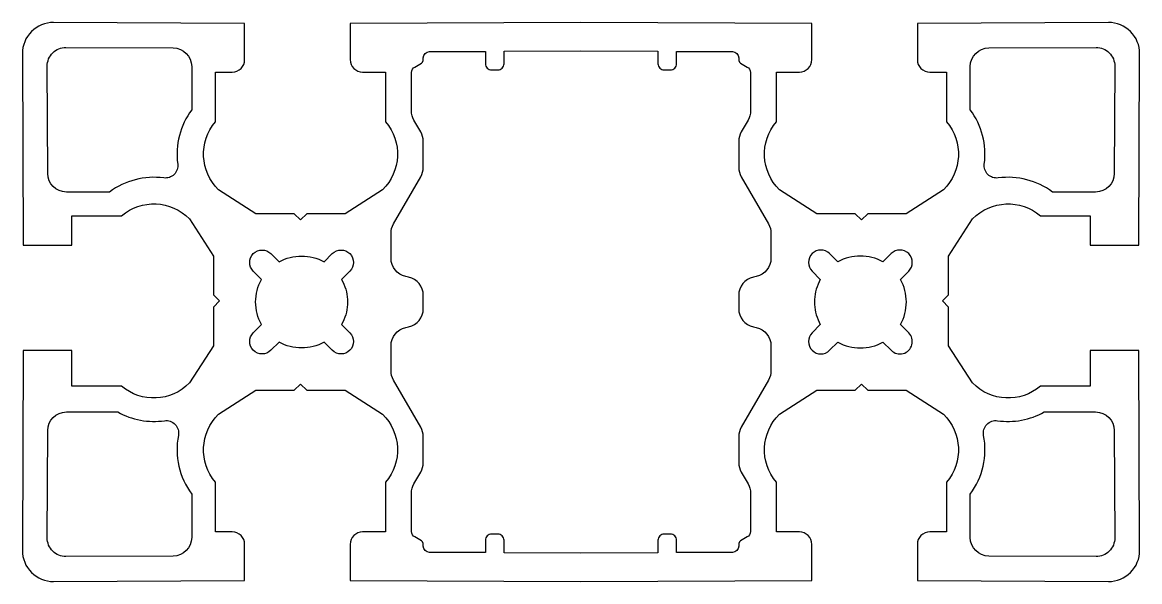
# Model space of a CAD drawing. Extents: x 733.7 to 823.7, y 426.4 to 471.4.
import ezdxf

# ---------------------------------------------------------------- set-up
doc = ezdxf.new("R2010")
doc.units = 0
doc.layers.add('VISIBLE__ISO_', color=7, linetype='CONTINUOUS')

msp = doc.modelspace()

# ---------------------------------------------------------------- linework, layer by layer
at = {"layer": 'VISIBLE__ISO_'}
for points in [[(805.774, 468.419, 0.414214), (806.774, 467.419), (808.124, 467.419), (808.124, 463.419, -0.395525), (807.874, 457.952), (804.874, 456.019), (801.774, 456.019), (801.274, 455.519), (800.774, 456.019), (797.674, 456.019), (794.674, 457.952, -0.395525), (794.424, 463.419), (794.424, 467.419), (796.274, 467.419, 0.414214), (797.274, 468.419), (797.274, 471.336), (778.687, 471.419), (760.101, 471.336), (760.101, 468.419, 0.414214), (761.101, 467.419), (762.951, 467.419), (762.951, 463.419, -0.395525), (762.701, 457.952), (759.701, 456.019), (756.601, 456.019), (756.101, 455.519), (755.601, 456.019), (752.501, 456.019), (749.501, 457.952, -0.395525), (749.251, 463.419), (749.251, 467.419), (750.601, 467.419, 0.414214), (751.601, 468.419), (751.601, 471.339), (736.21, 471.408, 0.416819), (733.699, 468.897), (733.767, 453.505), (737.687, 453.505), (737.687, 455.855), (741.687, 455.855, -0.395525), (747.154, 455.605), (749.087, 452.605), (749.087, 449.505), (749.587, 449.005), (749.087, 448.505), (749.087, 445.405), (747.154, 442.405, -0.395525), (741.687, 442.155), (737.687, 442.155), (737.687, 445.005), (733.77, 445.005), (733.699, 428.941, 0.416819), (736.21, 426.43), (751.601, 426.499), (751.601, 429.419, 0.414214), (750.601, 430.419), (749.251, 430.419), (749.251, 434.419, -0.395525), (749.501, 439.886), (752.501, 441.819), (755.601, 441.819), (756.101, 442.319), (756.601, 441.819), (759.701, 441.819), (762.701, 439.886, -0.395525), (762.951, 434.419), (762.951, 430.419), (761.101, 430.419, 0.414214), (760.101, 429.419), (760.101, 426.502), (778.687, 426.419), (797.274, 426.502), (797.274, 429.419, 0.414214), (796.274, 430.419), (794.424, 430.419), (794.424, 434.419, -0.395525), (794.674, 439.886), (797.674, 441.819), (800.774, 441.819), (801.274, 442.319), (801.774, 441.819), (804.874, 441.819), (807.874, 439.886, -0.395525), (808.124, 434.419), (808.124, 430.419), (806.774, 430.419, 0.414214), (805.774, 429.419), (805.774, 426.499), (821.165, 426.43, 0.416819), (823.676, 428.941), (823.605, 445.005), (819.687, 445.005), (819.687, 442.155), (815.687, 442.155, -0.395525), (810.221, 442.405), (808.287, 445.405), (808.287, 448.505), (807.787, 449.005), (808.287, 449.505), (808.287, 452.605), (810.221, 455.605, -0.395525), (815.687, 455.855), (819.687, 455.855), (819.687, 453.505), (823.608, 453.505), (823.676, 468.897, 0.416819), (821.165, 471.408), (805.774, 471.339)], [(735.741, 459.262), (735.703, 467.897, -0.416819), (737.21, 469.403), (745.844, 469.365, -0.412912), (747.337, 467.865), (747.337, 464.381, 0.194374), (746.207, 460.021, -0.492702), (745.085, 458.9, 0.194374), (740.726, 457.769), (737.241, 457.769, -0.412912)], [(765.987, 438.085, 0.131652), (765.786, 438.835), (763.588, 442.642, -0.131652), (763.387, 443.392), (763.387, 445.398, -0.353353), (764.571, 446.864), (764.803, 446.914, 0.353353), (765.987, 448.38), (765.987, 449.458, 0.353353), (764.803, 450.924), (764.571, 450.974, -0.353353), (763.387, 452.44), (763.387, 454.446, -0.131652), (763.588, 455.196), (765.786, 459.003, 0.131652), (765.987, 459.753), (765.987, 461.85, 0.131652), (765.786, 462.6), (765.238, 463.549, -0.131652), (765.037, 464.299), (765.037, 467.385, -0.278459), (765.304, 467.827), (765.72, 468.046, 0.278459), (765.987, 468.488), (765.987, 468.565, -0.412912), (766.485, 469.065), (770.987, 469.085), (770.987, 468.091, 0.414214), (771.487, 467.591), (771.987, 467.591, 0.414214), (772.487, 468.091), (772.487, 469.091), (778.687, 469.119), (784.887, 469.091), (784.887, 468.091, 0.414214), (785.387, 467.591), (785.887, 467.591, 0.414214), (786.387, 468.091), (786.387, 469.085), (790.89, 469.065, -0.412912), (791.387, 468.565), (791.387, 468.488, 0.278459), (791.654, 468.046), (792.07, 467.827, -0.278459), (792.337, 467.385), (792.337, 464.299, -0.131652), (792.136, 463.549), (791.588, 462.6, 0.131652), (791.387, 461.85), (791.387, 459.753, 0.131652), (791.588, 459.003), (793.786, 455.196, -0.131652), (793.987, 454.446), (793.987, 452.44, -0.353353), (792.803, 450.974), (792.571, 450.924, 0.353353), (791.387, 449.458), (791.387, 448.38, 0.353353), (792.571, 446.914), (792.803, 446.864, -0.353353), (793.987, 445.398), (793.987, 443.392, -0.131652), (793.786, 442.642), (791.588, 438.835, 0.131652), (791.387, 438.085), (791.387, 435.988, 0.131652), (791.588, 435.238), (792.136, 434.289, -0.131652), (792.337, 433.539), (792.337, 430.453, -0.278459), (792.07, 430.011), (791.654, 429.792, 0.278459), (791.387, 429.35), (791.387, 429.273, -0.412912), (790.89, 428.773), (786.387, 428.753), (786.387, 429.747, 0.414214), (785.887, 430.247), (785.387, 430.247, 0.414214), (784.887, 429.747), (784.887, 428.747), (778.687, 428.719), (772.487, 428.747), (772.487, 429.747, 0.414214), (771.987, 430.247), (771.487, 430.247, 0.414214), (770.987, 429.747), (770.987, 428.753), (766.485, 428.773, -0.412912), (765.987, 429.273), (765.987, 429.35, 0.278459), (765.72, 429.792), (765.304, 430.011, -0.278459), (765.037, 430.453), (765.037, 433.539, -0.131652), (765.238, 434.289), (765.786, 435.238, 0.131652), (765.987, 435.988)], [(811.531, 469.365), (820.165, 469.403, -0.416819), (821.672, 467.897), (821.633, 459.262, -0.412912), (820.133, 457.769), (816.649, 457.769, 0.194374), (812.289, 458.9, -0.492702), (811.168, 460.021, 0.194374), (810.037, 464.381), (810.037, 467.865, -0.412912)], [(797.493, 449.116), (797.493, 448.722, 0.115089), (797.961, 447.107), (797.298, 446.444, 1), (798.712, 445.03), (799.376, 445.693, 0.261596), (802.999, 445.693), (803.662, 445.03, 1), (805.076, 446.444), (804.413, 447.107, 0.261596), (804.413, 450.731), (805.076, 451.394, 1), (803.662, 452.808), (802.999, 452.145, 0.261596), (799.376, 452.145), (798.712, 452.808, 1), (797.298, 451.394), (797.961, 450.731, 0.115089)], [(745.844, 428.473), (737.21, 428.435, -0.416819), (735.703, 429.941), (735.741, 438.576, -0.412912), (737.241, 440.069), (741.376, 440.069, 0.163709), (745.145, 439.366, -0.515314), (746.266, 438.185, 0.210528), (747.337, 433.457), (747.337, 429.973, -0.412912)], [(811.531, 428.473, -0.412912), (810.037, 429.973), (810.037, 433.457, 0.210528), (811.108, 438.185, -0.515314), (812.23, 439.366, 0.163709), (815.998, 440.069), (820.133, 440.069, -0.412912), (821.633, 438.576), (821.672, 429.941, -0.416819), (820.165, 428.435)]]:
    msp.add_lwpolyline(points, format="xyb", close=True, dxfattribs=at)
msp.add_lwpolyline([(760.076, 451.394), (759.413, 450.731, -0.115089), (759.882, 449.116), (759.882, 448.722, -0.115089), (759.413, 447.107), (760.076, 446.444, -1), (758.662, 445.03), (757.999, 445.693, -0.261596), (754.376, 445.693), (753.712, 445.03, -1), (752.298, 446.444), (752.961, 447.107, -0.261596), (752.961, 450.731), (752.298, 451.394, -1), (753.712, 452.808), (754.376, 452.145, -0.261596), (757.999, 452.145), (758.662, 452.808, -1), (760.076, 451.394)], format="xyb", dxfattribs=at)

doc.saveas('drawing.dxf')
